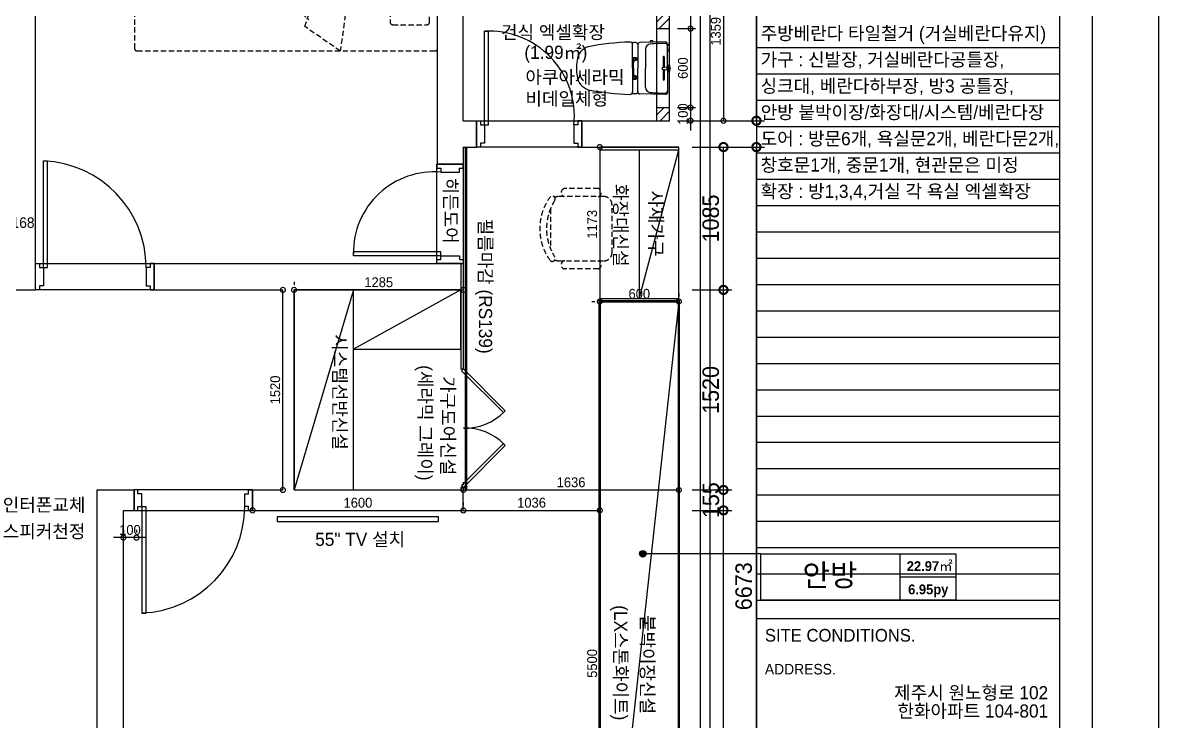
# Model space of a CAD drawing. Header units: inches. Extents: x -55157 to -7160, y -122257 to -52101.
# Drawn here: x -41778 to -33032, y -96466 to -91164 of the extents above; entities that cross this region are included whole.
import ezdxf
from ezdxf.enums import TextEntityAlignment as Align

# ---------------------------------------------------------------- set-up
doc = ezdxf.new("R2010")
doc.units = ezdxf.units.IN
doc.header["$LTSCALE"] = 50
doc.header["$MEASUREMENT"] = 0
for name, pattern in [('DH-HID2', [1.2, 0.8, -0.4]), ('HID', [2.5, 1.5, -1]), ('HIDDEN', [0.375, 0.25, -0.125])]:
    doc.linetypes.add(name, pattern=pattern)
for name, color, linetype in [('0-ELC TEXT', 7, 'Continuous'), ('03-TEXT', 3, 'Continuous'), ('03-WAL NEW', 3, 'Continuous'), ('06-FUR', 6, 'Continuous'), ('07-DIM WAL', 5, 'Continuous'), ('3.기호.계단선', 30, 'Continuous'), ('E-HAT', 251, 'Continuous'), ('fin', 5, 'Continuous'), ('FORM(YOURNAME)-1', 1, 'Continuous'), ('FORM(YOURNAME)-11', 1, 'Continuous'), ('FU-FURM', 251, 'DH-HID2'), ('HL', 6, 'HIDDEN'), ('도면층2', 2, 'Continuous'), ('도면층4', 4, 'Continuous'), ('도면층5', 5, 'Continuous')]:
    doc.layers.add(name, color=color, linetype=linetype)
doc.styles.add('YOURNAME', font='HY울릉도M.TTF')
doc.styles.add('넥슨고딕', font='NEXONLv1GothicBold.ttf')
doc.styles.add('스타일1', font='HY울릉도M.TTF')
doc.styles.add('코레일둥고', font='Korail_Round_Gothic_Medium.ttf')
doc.dimstyles.new('30', dxfattribs={"dimscale": 30, "dimtxt": 2.5, "dimasz": 2.5, "dimexe": 1.25, "dimexo": 2, "dimtad": 1, "dimdec": 0, "dimtxsty": '스타일1', "dimblk": 'DOTSMALL', "dimcen": 2.5, "dimclrd": 1, "dimclre": 1, "dimclrt": 2, "dimadec": 0, "dimazin": 0, "dimtfac": 1, "dimtix": 1, "dimtmove": 0, "dimatfit": 3, "dimldrblk": 'DOTSMALL', "dimfxl": 1.25, "dimarcsym": 0})
doc.dimstyles.new('50', dxfattribs={"dimscale": 50, "dimtxt": 2.5, "dimasz": 2.5, "dimexe": 1.25, "dimexo": 2, "dimtad": 1, "dimtxsty": '스타일1', "dimblk": 'DOTSMALL', "dimcen": 2.5, "dimclrd": 1, "dimclre": 1, "dimclrt": 2, "dimadec": 0, "dimazin": 0, "dimtfac": 1, "dimtix": 1, "dimtmove": 0, "dimatfit": 3, "dimldrblk": 'DOTSMALL', "dimfxl": 1.25, "dimarcsym": 0})

# ---------------------------------------------------------------- blocks, each defined once
blk = doc.blocks.new('FORM-ELEVATION')
at = {"layer": 'Defpoints', "color": 158}
for p, q in [((62481, 35508), (62481, -21492)), ((62481, 18286), (71691, 18286)), ((62481, 17486), (71691, 17486)), ((62481, 16686), (71691, 16686)), ((62481, 15886), (71691, 15886)), ((62481, 15086), (71691, 15086)), ((62481, 14286), (71691, 14286)), ((62481, 13486), (71691, 13486)), ((62481, 12686), (71691, 12686)), ((62481, 11886), (71691, 11886)), ((62481, 11086), (71691, 11086)), ((62481, 10286), (71691, 10286)), ((62481, 9486), (71691, 9486)), ((62481, 8686), (71691, 8686)), ((62481, 7886), (71691, 7886)), ((62481, 7086), (71691, 7086)), ((62481, 6286), (71691, 6286)), ((62481, 5486), (71691, 5486)), ((62481, 4686), (71691, 4686)), ((62481, 3886), (71691, 3886)), ((62481, 3086), (71691, 3086)), ((62481, 2286), (71691, 2286)), ((62481, 1486), (71691, 1486))]:
    blk.add_line(p, q, dxfattribs=at)
for points in [[(-10309, -21692), (71691, -21692), (71691, 35708), (-10309, 35708)], [(-8309, 33708), (61071, 33708), (61071, -19692), (-8309, -19692)]]:
    blk.add_lwpolyline(points, close=True, dxfattribs=at)
at = {"layer": 'FORM(YOURNAME)-11', "color": 14}
blk.add_line((62481, 937), (71691, 937), dxfattribs=at)
at = {"layer": 'FORM(YOURNAME)-11', "color": 250}
blk.add_lwpolyline([(-11309, -22692), (72691, -22692), (72691, 36708), (-11309, 36708)], close=True, dxfattribs=at)
at = {"layer": 'FORM(YOURNAME)-11', "color": 14, "style": 'YOURNAME'}
blk.add_text('SITE CONDITIONS.', height=386.14, dxfattribs=at).set_placement((62739, 422), align=Align.MIDDLE_LEFT)
at = {"layer": 'FORM(YOURNAME)-11', "color": 251, "style": 'YOURNAME'}
blk.add_text('ADDRESS.', height=321.8, dxfattribs=at).set_placement((62739, -608), align=Align.MIDDLE_LEFT)
at = {"layer": 'FORM(YOURNAME)-11', "color": 3, "style": 'YOURNAME'}
for tag, height, p in [('1', 450, (71041, -1219)), ('2', 450, (71041, -1863)), ('3', 450, (71041, -3150)), ('4', 450, (71041, -5081)), ('5', 515, (71041, -7398)), ('6', 515, (71041, -9650)), ('7', 515, (71041, -11903)), ('8', 515, (71041, -14155)), ('9', 515, (71041, -16408)), ('10', 515, (66791, -18596)), ('11', 515, (71041, -18660)), ('12', 515, (66791, -20848)), ('13', 515, (71041, -20848))]:
    blk.add_attdef(tag, text='', height=height, dxfattribs=at).set_placement(p, align=Align.MIDDLE_RIGHT)
blk = doc.blocks.new('vudauseh')
at = {"layer": '도면층2'}
for p, q in [((-41682.7, -59085.2), (-41682.7, -53750.2)), ((-38435, -57800.2), (-38435, -54120.2)), ((-36635, -66300.2), (-36635, -55341.2)), ((-38631, -58130.2), (-38631, -55570.2)), ((-36869, -57800.2), (-36869, -55541.2)), ((-38435, -57800.2), (-38335, -57800.2)), ((-38335, -57800.2), (-38335, -58000.2)), ((-37535, -57800.2), (-36869, -57800.2)), ((-37535, -57800.2), (-37535, -58000.2)), ((-38435, -58000.2), (-38335, -58000.2)), ((-38435, -58000.2), (-38435, -58130.2)), ((-37535, -58000.2), (-36799, -58000.2)), ((-36799, -64673.2), (-36799, -58000.2)), ((-38631, -58130.2), (-38435, -58130.2)), ((-38631, -58130.2), (-38435, -58130.2)), ((-40782.7, -58885.2), (-38435, -58885.2)), ((-40782.7, -58885.2), (-40782.7, -59085.2)), ((-38631, -58885.2), (-38435, -58885.2)), ((-38435, -58885.2), (-38435, -59085.2)), ((-44272.7, -59085.2), (-41682.7, -59085.2)), ((-40782.7, -59085.2), (-39805, -59085.2)), ((-39805, -60605.2), (-39805, -59085.2)), ((-39720, -60605.2), (-39720, -59085.2)), ((-39720, -59085.2), (-38435, -59085.2)), ((-41216, -65165.2), (-41216, -60605.2)), ((-41216, -60605.2), (-40935, -60605.2)), ((-40935, -60760.2), (-40935, -60605.2)), ((-40035, -60605.2), (-39805, -60605.2)), ((-40035, -60760.2), (-40035, -60605.2)), ((-39720, -60605.2), (-38435, -60605.2)), ((-38435, -60760.2), (-38435, -60605.2)), ((-41016, -64673.2), (-41016, -60760.2)), ((-41016, -60760.2), (-40935, -60760.2)), ((-40035, -60760.2), (-38435, -60760.2))]:
    blk.add_line(p, q, dxfattribs=at)
at = {"layer": '도면층4'}
for p, q in [((-38275, -57830.2), (-38275, -57120.2)), ((-38275, -57120.2), (-38245, -57120.2)), ((-38245, -57830.2), (-38245, -57120.8)), ((-38335, -58000.2), (-38335, -57800.2)), ((-38335, -57800.2), (-37535, -57800.2)), ((-38335, -57800.2), (-38335, -58000.2)), ((-37535, -57800.2), (-37535, -58000.2)), ((-38275, -57830.2), (-38245, -57830.2)), ((-37535, -58000.2), (-38335, -58000.2)), ((-41622.7, -58915.2), (-41622.7, -58105.2)), ((-41622.7, -58105.2), (-41592.7, -58105.2)), ((-41592.7, -58915.2), (-41592.7, -58105.8)), ((-38635, -58885.2), (-38635, -58130.2)), ((-38631, -58130.2), (-38435, -58130.2)), ((-38435, -58130.2), (-38435, -58885.2)), ((-39270, -58825.2), (-39270, -58795.2)), ((-38605, -58825.2), (-39270, -58825.2)), ((-38605, -58795.2), (-39269.4, -58795.2)), ((-38605, -58825.2), (-38605, -58795.2)), ((-41682.7, -58885.2), (-40782.7, -58885.2)), ((-41622.7, -58915.2), (-41592.7, -58915.2)), ((-40782.7, -58885.2), (-40782.7, -59085.2)), ((-38435, -58885.2), (-38631, -58885.2)), ((-38631, -58885.2), (-38435, -58885.2)), ((-40782.7, -59085.2), (-41682.7, -59085.2)), ((-40035, -60605.2), (-40935, -60605.2)), ((-40935, -60605.2), (-40935, -60760.2)), ((-40935, -60760.2), (-40935, -60605.2)), ((-40035, -60760.2), (-40035, -60605.2)), ((-40935, -60760.2), (-40035, -60760.2)), ((-40875, -60730.2), (-40875, -61540.2)), ((-40875, -60730.2), (-40845, -60730.2)), ((-40845, -60730.2), (-40845, -61539.7)), ((-40875, -61540.2), (-40845, -61540.2))]:
    blk.add_line(p, q, dxfattribs=at)
for points in [[(-38335, -57800.2), (-38305, -57800.2), (-38305, -57830.2), (-38275, -57830.2), (-38275, -57970.2), (-38305, -57970.2), (-38305, -58000.2), (-38335, -58000.2), (-38335, -57800.2)], [(-37535, -57800.2), (-37565, -57800.2), (-37565, -57830.2), (-37595, -57830.2), (-37595, -57970.2), (-37565, -57970.2), (-37565, -58000.2), (-37535, -58000.2), (-37535, -57800.2)], [(-38635, -58130.2), (-38635, -58160.2), (-38605, -58160.2), (-38605, -58190.2), (-38465, -58190.2), (-38465, -58160.2), (-38435, -58160.2), (-38435, -58130.2), (-38635, -58130.2)], [(-38635, -58885.2), (-38635, -58855.2), (-38605, -58855.2), (-38605, -58825.2), (-38465, -58825.2), (-38465, -58855.2), (-38435, -58855.2), (-38435, -58885.2), (-38635, -58885.2)], [(-41682.7, -58885.2), (-41652.7, -58885.2), (-41652.7, -58915.2), (-41622.7, -58915.2), (-41622.7, -59055.2), (-41652.7, -59055.2), (-41652.7, -59085.2), (-41682.7, -59085.2), (-41682.7, -58885.2)], [(-40782.7, -58885.2), (-40812.7, -58885.2), (-40812.7, -58915.2), (-40842.7, -58915.2), (-40842.7, -59055.2), (-40812.7, -59055.2), (-40812.7, -59085.2), (-40782.7, -59085.2), (-40782.7, -58885.2)], [(-40935, -60760.2), (-40905, -60760.2), (-40905, -60730.2), (-40875, -60730.2), (-40875, -60635.2), (-40905, -60635.2), (-40905, -60605.2), (-40935, -60605.2), (-40935, -60760.2)], [(-40035, -60760.2), (-40065, -60760.2), (-40065, -60730.2), (-40095, -60730.2), (-40095, -60635.2), (-40065, -60635.2), (-40065, -60605.2), (-40035, -60605.2), (-40035, -60760.2)]]:
    blk.add_lwpolyline(points, dxfattribs=at)
at = {"layer": '도면층5'}
for centre, radius, start, end in [((-38237.5, -57765.5), 645.8, 354.24437, 93.32764), ((-41652.7, -58915.2), 810, 0, 87.87745), ((-38655.4, -58802.7), 614.6, 85.28948, 180.69923), ((-40905, -60730.2), 810, 272.12255, 0)]:
    blk.add_arc(centre, radius, start, end, dxfattribs=at)
blk = doc.blocks.new('A$C4B2D31F0')
for p, q in [((168.9, 707.3), (216.9, 707.3)), ((192.9, 707.3), (192.9, 716))]:
    blk.add_line(p, q)
at = {"layer": 'fin', "color": 4}
for p, q in [((185, 690.9), (20.4, 690.9)), ((37.2, 692.3), (24.7, 692.3)), ((37.2, 692.3), (49.7, 692.3)), ((200.9, 690.9), (365.5, 690.9)), ((12.6, 465.9), (192.9, 465.9)), ((47.7, 523.7), (192.9, 523.7)), ((338.2, 523.7), (192.9, 523.7)), ((373.3, 465.9), (192.9, 465.9)), ((192.9, 426.6), (13.7, 426.6)), ((192.9, 426.6), (372.2, 426.6))]:
    blk.add_line(p, q, dxfattribs=at)
for points in [[(20.4, 690.9), (7.9, 690.9, 0.421209), (-7.1, 675.5), (-2.4, 480.5, 0.001659)], [(365.5, 690.9), (378, 690.9, -0.421209), (392.9, 675.5), (388.3, 480.5, -0.001659)], [(12.6, 465.9, 0.371724), (-1.8, 451.2, 0.003515), (-1, 420.3, 0.320541)], [(373.3, 465.9, -0.371724), (387.7, 451.2, -0.003515), (386.9, 420.3, -0.320541)]]:
    blk.add_lwpolyline(points, format="xyb", dxfattribs=at)
for centre, radius, start, end in [((24.7, 707.3), 15, 180, 270), ((49.7, 707.3), 15, 270, 0), ((1004.3, 663.1), 1000, 179.31159, 185.94375), ((20.4, 674.9), 16, 90, 179.31159), ((365.5, 674.9), 16, 0.68841, 90), ((-618.4, 663.1), 1000, 354.05625, 0.68841), ((49.4, 563.7), 40, 185.94375, 267.51291), ((336.5, 563.7), 40, 272.48709, 354.05625), ((12.6, 480.9), 15, 181.36509, 270), ((373.3, 480.9), 15, 270, 358.63491), ((13.7, 406.6), 20, 90, 182.3333), ((2197.7, 495.6), 2205.9, 182.3333, 190.60807), ((-1811.8, 495.6), 2205.9, 349.39193, 357.6667), ((372.2, 406.6), 20, 357.6667, 90), ((148.7, 128.9), 125.5, 198.2964, 263.42408), ((237.2, 128.9), 125.5, 276.57592, 341.7036), ((192.9, 405.9), 405.9, 261.69926, 270), ((192.9, 405.9), 405.9, 270, 278.30074)]:
    blk.add_arc(centre, radius, start, end, dxfattribs=at)
at = {"layer": 'HL', "linetype": 'Continuous'}
for p, q in [((168.9, 697.3), (168.9, 707.3)), ((216.9, 697.3), (216.9, 707.3)), ((106.4, 666.3), (184.4, 666.3)), ((106.4, 659.3), (185.5, 659.3)), ((168.9, 697.3), (216.9, 697.3)), ((186, 692.5), (180.6, 697.3)), ((181.6, 685.5), (186, 692.5)), ((187, 651.2), (181.6, 685.5)), ((181.6, 685.5), (204.3, 685.5)), ((186, 692.5), (199.9, 692.5)), ((187, 651.2), (198.9, 651.2)), ((198.9, 651.2), (204.3, 685.5)), ((199.9, 692.5), (205.3, 697.3)), ((204.3, 685.5), (199.9, 692.5)), ((200.4, 659.3), (279.4, 659.3)), ((201.4, 666.3), (279.4, 666.3)), ((-16, 576.9), (-16, 564.8)), ((-12, 580.9), (-4.8, 580.9)), ((-12, 560.8), (-4.3, 560.8)), ((192.9, 433.7), (146.6, 433.7)), ((192.9, 433.7), (239.3, 433.7))]:
    blk.add_line(p, q, dxfattribs=at)
for points in [[(110.4, 426.6), (110.4, 450.8, -0.414214), (114.4, 454.8), (130.9, 454.8, -0.414214), (134.9, 450.8), (134.9, 435.2), (134.9, 426.6)], [(275.5, 426.6), (275.5, 450.8, 0.414214), (271.5, 454.8), (255, 454.8, 0.414214), (251, 450.8), (251, 435.2), (251, 426.6)], [(134.9, 435.2), (144.6, 435.2, -0.414214), (146.6, 433.2), (146.6, 426.6)], [(251, 435.2), (241.3, 435.2, 0.414214), (239.3, 433.2), (239.3, 426.6)]]:
    blk.add_lwpolyline(points, format="xyb", dxfattribs=at)
for centre in [(122.9, 440.9), (262.9, 440.9)]:
    blk.add_circle(centre, 8, dxfattribs=at)
for centre, radius, start, end in [((106.4, 662.8), 3.5, 90, 270), ((279.4, 662.8), 3.5, 270, 90), ((-12, 576.9), 4, 90, 180), ((-12, 564.8), 4, 180, 270)]:
    blk.add_arc(centre, radius, start, end, dxfattribs=at)
blk = doc.blocks.new('_DOTSMALL')
at = {"color": 0, "linetype": 'ByBlock', "const_width": 0.5}
blk.add_lwpolyline([(-0.0625, 0, 1), (0.0625, 0, 1)], format="xyb", close=True, dxfattribs=at)
blk = doc.blocks.new('*D168')
at = {"layer": '07-DIM WAL', "color": 1, "lineweight": -2, "transparency": 16777216}
for p, q in [((-36769, -89647.4), (-36147.5, -89647.4)), ((-36210, -91906.4), (-36210, -89647.4)), ((-36769, -91906.4), (-36147.5, -91906.4))]:
    blk.add_line(p, q, dxfattribs=at)
at = {"layer": 'Defpoints', "color": 0, "transparency": 16777216}
for p in [(-36869, -89647.4), (-36210, -89647.4), (-36869, -91906.4)]:
    blk.add_point(p, dxfattribs=at)
at = {"layer": '07-DIM WAL', "color": 1, "lineweight": -2, "transparency": 16777216, "xscale": 125, "yscale": 125, "zscale": 125}
for p, rotation in [((-36210, -89647.4), 90), ((-36210, -91906.4), 270)]:
    blk.add_blockref('_DOTSMALL', p, dxfattribs=dict(at, rotation=rotation))
at = {"layer": '07-DIM WAL', "color": 2, "transparency": 16777216, "insert": (-36306.1, -90776.9), "char_height": 125, "attachment_point": 5, "rotation": 90, "style": '스타일1'}
blk.add_mtext('2259', dxfattribs=at)
blk = doc.blocks.new('*D171')
at = {"layer": '07-DIM WAL', "color": 1, "lineweight": -2, "transparency": 16777216}
for p, q in [((-36809, -90547.4), (-36422.5, -90547.4)), ((-36460, -90547.4), (-36460, -91906.4)), ((-36809, -91906.4), (-36422.5, -91906.4))]:
    blk.add_line(p, q, dxfattribs=at)
at = {"layer": 'Defpoints', "color": 0, "transparency": 16777216}
for p in [(-36869, -90547.4), (-36869, -91906.4), (-36460, -91906.4)]:
    blk.add_point(p, dxfattribs=at)
at = {"layer": '07-DIM WAL', "color": 1, "lineweight": -2, "transparency": 16777216, "xscale": 75, "yscale": 75, "zscale": 75}
for p, rotation in [((-36460, -90547.4), 90), ((-36460, -91906.4), 270)]:
    blk.add_blockref('_DOTSMALL', p, dxfattribs=dict(at, rotation=rotation))
at = {"layer": '07-DIM WAL', "color": 2, "transparency": 16777216, "insert": (-36517.8, -91226.9), "char_height": 75, "attachment_point": 5, "rotation": 90, "style": '스타일1'}
blk.add_mtext('1359', dxfattribs=at)
blk = doc.blocks.new('*D174')
at = {"layer": '07-DIM WAL', "color": 1, "lineweight": -2, "transparency": 16777216}
for p, q in [((-36809, -90547.4), (-36672.5, -90547.4)), ((-36710, -90547.4), (-36710, -91206.4)), ((-36809, -91206.4), (-36672.5, -91206.4))]:
    blk.add_line(p, q, dxfattribs=at)
at = {"layer": 'Defpoints', "color": 0, "transparency": 16777216}
for p in [(-36869, -90547.4), (-36869, -91206.4), (-36710, -91206.4)]:
    blk.add_point(p, dxfattribs=at)
at = {"layer": '07-DIM WAL', "color": 1, "lineweight": -2, "transparency": 16777216, "xscale": 75, "yscale": 75, "zscale": 75}
for p, rotation in [((-36710, -90547.4), 90), ((-36710, -91206.4), 270)]:
    blk.add_blockref('_DOTSMALL', p, dxfattribs=dict(at, rotation=rotation))
at = {"layer": '07-DIM WAL', "color": 2, "transparency": 16777216, "insert": (-36767.8, -90876.9), "char_height": 75, "attachment_point": 5, "rotation": 90, "style": '스타일1'}
blk.add_mtext('659', dxfattribs=at)
blk = doc.blocks.new('*D175')
at = {"layer": '07-DIM WAL', "color": 1, "lineweight": -2, "transparency": 16777216}
for p, q in [((-36809, -91206.4), (-36672.5, -91206.4)), ((-36710, -91206.4), (-36710, -91806.4)), ((-36809, -91806.4), (-36672.5, -91806.4))]:
    blk.add_line(p, q, dxfattribs=at)
at = {"layer": 'Defpoints', "color": 0, "transparency": 16777216}
for p in [(-36869, -91206.4), (-36869, -91806.4), (-36710, -91806.4)]:
    blk.add_point(p, dxfattribs=at)
at = {"layer": '07-DIM WAL', "color": 1, "lineweight": -2, "transparency": 16777216, "xscale": 75, "yscale": 75, "zscale": 75}
for p, rotation in [((-36710, -91206.4), 90), ((-36710, -91806.4), 270)]:
    blk.add_blockref('_DOTSMALL', p, dxfattribs=dict(at, rotation=rotation))
at = {"layer": '07-DIM WAL', "color": 2, "transparency": 16777216, "insert": (-36767.8, -91506.4), "char_height": 75, "attachment_point": 5, "rotation": 90, "style": '스타일1'}
blk.add_mtext('600', dxfattribs=at)
blk = doc.blocks.new('*D176')
at = {"layer": '07-DIM WAL', "color": 1, "lineweight": -2, "transparency": 16777216}
for p, q in [((-36710, -91731.4), (-36710, -91981.4)), ((-36809, -91806.4), (-36672.5, -91806.4)), ((-36809, -91906.4), (-36672.5, -91906.4))]:
    blk.add_line(p, q, dxfattribs=at)
at = {"layer": 'Defpoints', "color": 0, "transparency": 16777216}
for p in [(-36869, -91806.4), (-36869, -91906.4), (-36710, -91906.4)]:
    blk.add_point(p, dxfattribs=at)
at = {"layer": '07-DIM WAL', "color": 1, "lineweight": -2, "transparency": 16777216, "xscale": 75, "yscale": 75, "zscale": 75}
for p, rotation in [((-36710, -91806.4), 270), ((-36710, -91906.4), 90)]:
    blk.add_blockref('_DOTSMALL', p, dxfattribs=dict(at, rotation=rotation))
at = {"layer": '07-DIM WAL', "color": 2, "transparency": 16777216, "insert": (-36767.7, -91856.4), "char_height": 75, "attachment_point": 5, "rotation": 90, "style": '스타일1'}
blk.add_mtext('100', dxfattribs=at)
blk = doc.blocks.new('*D207')
at = {"layer": '07-DIM WAL', "color": 1, "lineweight": -2, "transparency": 16777216}
for p, q in [((-36699, -92106.4), (-36147.5, -92106.4)), ((-36210, -98779.4), (-36210, -92106.4)), ((-36699, -98779.4), (-36147.5, -98779.4))]:
    blk.add_line(p, q, dxfattribs=at)
at = {"layer": 'Defpoints', "color": 0, "transparency": 16777216}
for p in [(-36799, -92106.4), (-36210, -92106.4), (-36799, -98779.4)]:
    blk.add_point(p, dxfattribs=at)
at = {"layer": '07-DIM WAL', "color": 1, "lineweight": -2, "transparency": 16777216, "xscale": 125, "yscale": 125, "zscale": 125}
for p, rotation in [((-36210, -92106.4), 90), ((-36210, -98779.4), 270)]:
    blk.add_blockref('_DOTSMALL', p, dxfattribs=dict(at, rotation=rotation))
at = {"layer": '07-DIM WAL', "color": 2, "transparency": 16777216, "insert": (-36306.3, -95442.9), "char_height": 125, "attachment_point": 5, "rotation": 90, "style": '스타일1'}
blk.add_mtext('6673', dxfattribs=at)
blk = doc.blocks.new('*D208')
at = {"layer": '07-DIM WAL', "color": 1, "lineweight": -2, "transparency": 16777216}
for p, q in [((-36699, -94866.4), (-36397.5, -94866.4)), ((-36460, -98779.4), (-36460, -94866.4)), ((-36699, -98779.4), (-36397.5, -98779.4))]:
    blk.add_line(p, q, dxfattribs=at)
at = {"layer": 'Defpoints', "color": 0, "transparency": 16777216}
for p in [(-36799, -94866.4), (-36460, -94866.4), (-36799, -98779.4)]:
    blk.add_point(p, dxfattribs=at)
at = {"layer": '07-DIM WAL', "color": 1, "lineweight": -2, "transparency": 16777216, "xscale": 125, "yscale": 125, "zscale": 125}
for p, rotation in [((-36460, -94866.4), 90), ((-36460, -98779.4), 270)]:
    blk.add_blockref('_DOTSMALL', p, dxfattribs=dict(at, rotation=rotation))
at = {"layer": '07-DIM WAL', "color": 2, "transparency": 16777216, "insert": (-36556.3, -96822.9), "char_height": 125, "attachment_point": 5, "rotation": 90, "style": '스타일1'}
blk.add_mtext('3913', dxfattribs=at)
blk = doc.blocks.new('*D209')
at = {"layer": '07-DIM WAL', "color": 1, "lineweight": -2, "transparency": 16777216}
for p, q in [((-36460, -94991.4), (-36460, -94586.4)), ((-36699, -94711.4), (-36397.5, -94711.4)), ((-36699, -94866.4), (-36397.5, -94866.4))]:
    blk.add_line(p, q, dxfattribs=at)
at = {"layer": 'Defpoints', "color": 0, "transparency": 16777216}
for p in [(-36799, -94711.4), (-36460, -94711.4), (-36799, -94866.4)]:
    blk.add_point(p, dxfattribs=at)
at = {"layer": '07-DIM WAL', "color": 1, "lineweight": -2, "transparency": 16777216, "xscale": 125, "yscale": 125, "zscale": 125}
for p, rotation in [((-36460, -94711.4), 270), ((-36460, -94866.4), 90)]:
    blk.add_blockref('_DOTSMALL', p, dxfattribs=dict(at, rotation=rotation))
at = {"layer": '07-DIM WAL', "color": 2, "transparency": 16777216, "insert": (-36555, -94788.9), "char_height": 125, "attachment_point": 5, "rotation": 90, "style": '스타일1'}
blk.add_mtext('155', dxfattribs=at)
blk = doc.blocks.new('*D210')
at = {"layer": '07-DIM WAL', "color": 1, "lineweight": -2, "transparency": 16777216}
for p, q in [((-36699, -93191.4), (-36397.5, -93191.4)), ((-36460, -94711.4), (-36460, -93191.4)), ((-36699, -94711.4), (-36397.5, -94711.4))]:
    blk.add_line(p, q, dxfattribs=at)
at = {"layer": 'Defpoints', "color": 0, "transparency": 16777216}
for p in [(-36799, -93191.4), (-36460, -93191.4), (-36799, -94711.4)]:
    blk.add_point(p, dxfattribs=at)
at = {"layer": '07-DIM WAL', "color": 1, "lineweight": -2, "transparency": 16777216, "xscale": 125, "yscale": 125, "zscale": 125}
for p, rotation in [((-36460, -93191.4), 90), ((-36460, -94711.4), 270)]:
    blk.add_blockref('_DOTSMALL', p, dxfattribs=dict(at, rotation=rotation))
at = {"layer": '07-DIM WAL', "color": 2, "transparency": 16777216, "insert": (-36556.2, -93951.4), "char_height": 125, "attachment_point": 5, "rotation": 90, "style": '스타일1'}
blk.add_mtext('1520', dxfattribs=at)
blk = doc.blocks.new('*D211')
at = {"layer": '07-DIM WAL', "color": 1, "lineweight": -2, "transparency": 16777216}
for p, q in [((-36699, -92106.4), (-36397.5, -92106.4)), ((-36460, -93191.4), (-36460, -92106.4)), ((-36699, -93191.4), (-36397.5, -93191.4))]:
    blk.add_line(p, q, dxfattribs=at)
at = {"layer": 'Defpoints', "color": 0, "transparency": 16777216}
for p in [(-36799, -92106.4), (-36460, -92106.4), (-36799, -93191.4)]:
    blk.add_point(p, dxfattribs=at)
at = {"layer": '07-DIM WAL', "color": 1, "lineweight": -2, "transparency": 16777216, "xscale": 125, "yscale": 125, "zscale": 125}
for p, rotation in [((-36460, -92106.4), 90), ((-36460, -93191.4), 270)]:
    blk.add_blockref('_DOTSMALL', p, dxfattribs=dict(at, rotation=rotation))
at = {"layer": '07-DIM WAL', "color": 2, "transparency": 16777216, "insert": (-36556.3, -92648.9), "char_height": 125, "attachment_point": 5, "rotation": 90, "style": '스타일1'}
blk.add_mtext('1085', dxfattribs=at)
blk = doc.blocks.new('*D212')
at = {"layer": '07-DIM WAL', "color": 1, "lineweight": -2, "transparency": 16777216}
for p, q in [((-39865, -93191.4), (-39842.5, -93191.4)), ((-39805, -94711.4), (-39805, -93191.4)), ((-39865, -94711.4), (-39842.5, -94711.4))]:
    blk.add_line(p, q, dxfattribs=at)
at = {"layer": 'Defpoints', "color": 0, "transparency": 16777216}
for p in [(-39805, -93191.4), (-39805, -93191.4), (-39805, -94711.4)]:
    blk.add_point(p, dxfattribs=at)
at = {"layer": '07-DIM WAL', "color": 1, "lineweight": -2, "transparency": 16777216, "xscale": 75, "yscale": 75, "zscale": 75}
for p, rotation in [((-39805, -93191.4), 90), ((-39805, -94711.4), 270)]:
    blk.add_blockref('_DOTSMALL', p, dxfattribs=dict(at, rotation=rotation))
at = {"layer": '07-DIM WAL', "color": 2, "transparency": 16777216, "insert": (-39862.7, -93951.4), "char_height": 75, "attachment_point": 5, "rotation": 90, "style": '스타일1'}
blk.add_mtext('1520', dxfattribs=at)
blk = doc.blocks.new('*D213')
at = {"layer": '07-DIM WAL', "color": 1, "lineweight": -2, "transparency": 16777216}
for p, q in [((-39720, -93131.4), (-39720, -93153.9)), ((-38435, -93131.4), (-38435, -93153.9)), ((-39720, -93191.4), (-38435, -93191.4))]:
    blk.add_line(p, q, dxfattribs=at)
at = {"layer": 'Defpoints', "color": 0, "transparency": 16777216}
for p in [(-39720, -93191.4), (-38435, -93191.4), (-38435, -93191.4)]:
    blk.add_point(p, dxfattribs=at)
at = {"layer": '07-DIM WAL', "color": 1, "lineweight": -2, "transparency": 16777216, "xscale": 75, "yscale": 75, "zscale": 75, "rotation": 180}
blk.add_blockref('_DOTSMALL', (-39720, -93191.4), dxfattribs=at)
at = {"layer": '07-DIM WAL', "color": 1, "lineweight": -2, "transparency": 16777216, "xscale": 75, "yscale": 75, "zscale": 75}
blk.add_blockref('_DOTSMALL', (-38435, -93191.4), dxfattribs=at)
at = {"layer": '07-DIM WAL', "color": 2, "transparency": 16777216, "insert": (-39077.5, -93133.7), "char_height": 75, "attachment_point": 5, "style": '스타일1'}
blk.add_mtext('1285', dxfattribs=at)
blk = doc.blocks.new('*D214')
at = {"layer": '07-DIM WAL', "color": 1, "lineweight": -2, "transparency": 16777216}
for p, q in [((-38435, -94651.4), (-38435, -94673.9)), ((-36799, -94651.4), (-36799, -94673.9)), ((-38435, -94711.4), (-36799, -94711.4))]:
    blk.add_line(p, q, dxfattribs=at)
at = {"layer": 'Defpoints', "color": 0, "transparency": 16777216}
for p in [(-38435, -94711.4), (-36799, -94711.4), (-36799, -94711.4)]:
    blk.add_point(p, dxfattribs=at)
at = {"layer": '07-DIM WAL', "color": 1, "lineweight": -2, "transparency": 16777216, "xscale": 75, "yscale": 75, "zscale": 75, "rotation": 180}
blk.add_blockref('_DOTSMALL', (-38435, -94711.4), dxfattribs=at)
at = {"layer": '07-DIM WAL', "color": 1, "lineweight": -2, "transparency": 16777216, "xscale": 75, "yscale": 75, "zscale": 75}
blk.add_blockref('_DOTSMALL', (-36799, -94711.4), dxfattribs=at)
at = {"layer": '07-DIM WAL', "color": 2, "transparency": 16777216, "insert": (-37617, -94653.7), "char_height": 75, "attachment_point": 5, "style": '스타일1'}
blk.add_mtext('1636', dxfattribs=at)
blk = doc.blocks.new('F-101')
at = {"layer": 'FU-FURM'}
for p, q in [((-248.3, 454), (-248.3, 454)), ((151.2, 467.4), (-151.2, 467.4)), ((-305.7, 104.1), (-305.7, 363.2)), ((-243.8, 406.4), (-243.8, 61)), ((243.8, 61), (243.8, 406.4)), ((304.8, 104.1), (304.8, 363.2)), ((-182.9, 0), (182.9, 0))]:
    blk.add_line(p, q, dxfattribs=at)
for centre, radius, start, end in [((0, 142.2), 406.4, 53.1301, 126.8699), ((-226, 454), 22.3, 143.30994, 302.02741), ((0, 98), 399.1, 57.57575, 122.42425), ((226, 454), 22.3, 237.97259, 36.69006), ((-275.2, 354.3), 31.8, 9.29463, 163.7398), ((-182.9, 406.4), 61, 152.41556, 180), ((182.9, 406.4), 61, 0, 27.58444), ((274.3, 354.3), 31.8, 16.2602, 163.7398), ((-275.2, 113), 31.8, 196.2602, 350.70537), ((274.3, 113), 31.8, 196.2602, 343.7398), ((-182.9, 61), 61, 180, 270), ((182.9, 61), 61, 270, 0)]:
    blk.add_arc(centre, radius, start, end, dxfattribs=at)
blk = doc.blocks.new('*D221')
at = {"layer": '07-DIM WAL', "color": 1, "lineweight": -2, "transparency": 16777216}
for p, q in [((-37459, -92106.4), (-37436.5, -92106.4)), ((-37399, -92106.4), (-37399, -93279.4)), ((-37459, -93279.4), (-37436.5, -93279.4))]:
    blk.add_line(p, q, dxfattribs=at)
at = {"layer": 'Defpoints', "color": 0, "transparency": 16777216}
for p in [(-37399, -92106.4), (-37399, -93279.4), (-37399, -93279.4)]:
    blk.add_point(p, dxfattribs=at)
at = {"layer": '07-DIM WAL', "color": 1, "lineweight": -2, "transparency": 16777216, "xscale": 75, "yscale": 75, "zscale": 75}
for p, rotation in [((-37399, -92106.4), 90), ((-37399, -93279.4), 270)]:
    blk.add_blockref('_DOTSMALL', p, dxfattribs=dict(at, rotation=rotation))
at = {"layer": '07-DIM WAL', "color": 2, "transparency": 16777216, "insert": (-37456.7, -92692.9), "char_height": 75, "attachment_point": 5, "rotation": 90, "style": '스타일1'}
blk.add_mtext('1173', dxfattribs=at)
blk = doc.blocks.new('*D222')
at = {"layer": '07-DIM WAL', "color": 1, "lineweight": -2, "transparency": 16777216}
for p, q in [((-37399, -93219.4), (-37399, -93241.9)), ((-36799, -93219.4), (-36799, -93241.9)), ((-37399, -93279.4), (-36799, -93279.4))]:
    blk.add_line(p, q, dxfattribs=at)
at = {"layer": 'Defpoints', "color": 0, "transparency": 16777216}
for p in [(-37399, -93279.4), (-36799, -93279.4), (-36799, -93279.4)]:
    blk.add_point(p, dxfattribs=at)
at = {"layer": '07-DIM WAL', "color": 1, "lineweight": -2, "transparency": 16777216, "xscale": 75, "yscale": 75, "zscale": 75, "rotation": 180}
blk.add_blockref('_DOTSMALL', (-37399, -93279.4), dxfattribs=at)
at = {"layer": '07-DIM WAL', "color": 1, "lineweight": -2, "transparency": 16777216, "xscale": 75, "yscale": 75, "zscale": 75}
blk.add_blockref('_DOTSMALL', (-36799, -93279.4), dxfattribs=at)
at = {"layer": '07-DIM WAL', "color": 2, "transparency": 16777216, "insert": (-37099, -93221.7), "char_height": 75, "attachment_point": 5, "style": '스타일1'}
blk.add_mtext('600', dxfattribs=at)
blk = doc.blocks.new('*D223')
at = {"layer": '07-DIM WAL', "color": 1, "lineweight": -2, "transparency": 16777216}
for p, q in [((-37459, -93279.4), (-37436.5, -93279.4)), ((-37399, -93279.4), (-37399, -98779.4)), ((-37459, -98779.4), (-37436.5, -98779.4))]:
    blk.add_line(p, q, dxfattribs=at)
at = {"layer": 'Defpoints', "color": 0, "transparency": 16777216}
for p in [(-37399, -93279.4), (-37399, -98779.4), (-37399, -98779.4)]:
    blk.add_point(p, dxfattribs=at)
at = {"layer": '07-DIM WAL', "color": 1, "lineweight": -2, "transparency": 16777216, "xscale": 75, "yscale": 75, "zscale": 75}
for p, rotation in [((-37399, -93279.4), 90), ((-37399, -98779.4), 270)]:
    blk.add_blockref('_DOTSMALL', p, dxfattribs=dict(at, rotation=rotation))
at = {"layer": '07-DIM WAL', "color": 2, "transparency": 16777216, "insert": (-37456.7, -96029.4), "char_height": 75, "attachment_point": 5, "rotation": 90, "style": '스타일1'}
blk.add_mtext('5500', dxfattribs=at)
blk = doc.blocks.new('F-701-3')
at = {"layer": 'FU-FURM'}
for p, q in [((-850, -506.5), (526, -1074)), ((664, -1008), (-850, -506.5)), ((-850, -506.5), (850, -738)), ((850, -738), (664, -1008)), ((526, -1074), (610, -978))]:
    blk.add_line(p, q, dxfattribs=at)
for points in [[(-830, -2300), (830, -2300, 0.414214), (850, -2280), (850, -20, 0.414214), (830, 0), (-830, 0, 0.414214), (-850, -20), (-850, -2280, 0.414214)], [(-70, -360), (-630, -360, -0.414214), (-650, -340), (-650, -80, -0.414214), (-630, -60), (-70, -60, -0.414214), (-50, -80), (-50, -340, -0.414214)], [(70, -360), (630, -360, 0.414214), (650, -340), (650, -80, 0.414214), (630, -60), (70, -60, 0.414214), (50, -80), (50, -340, 0.414214)]]:
    blk.add_lwpolyline(points, format="xyb", close=True, dxfattribs=at)
blk = doc.blocks.new('*D241')
at = {"layer": '07-DIM WAL', "color": 1, "lineweight": -2, "transparency": 16777216}
for p, q in [((-41016, -95013.3), (-41016, -95035.8)), ((-40916, -95013.3), (-40916, -95035.8)), ((-40841, -95073.3), (-41091, -95073.3))]:
    blk.add_line(p, q, dxfattribs=at)
at = {"layer": 'Defpoints', "color": 0, "transparency": 16777216}
for p in [(-41016, -95073.3), (-41016, -95073.3), (-40916, -95073.3)]:
    blk.add_point(p, dxfattribs=at)
at = {"layer": '07-DIM WAL', "color": 1, "lineweight": -2, "transparency": 16777216, "xscale": 75, "yscale": 75, "zscale": 75}
blk.add_blockref('_DOTSMALL', (-41016, -95073.3), dxfattribs=at)
at = {"layer": '07-DIM WAL', "color": 1, "lineweight": -2, "transparency": 16777216, "xscale": 75, "yscale": 75, "zscale": 75, "rotation": 180}
blk.add_blockref('_DOTSMALL', (-40916, -95073.3), dxfattribs=at)
at = {"layer": '07-DIM WAL', "color": 2, "transparency": 16777216, "insert": (-40966, -95015.6), "char_height": 75, "attachment_point": 5, "style": '스타일1'}
blk.add_mtext('100', dxfattribs=at)
blk = doc.blocks.new('*D352')
at = {"layer": '07-DIM WAL', "color": 1, "lineweight": -2, "transparency": 16777216}
for p, q in [((-38435, -94806.4), (-38435, -94828.9)), ((-38435, -94866.4), (-37399, -94866.4)), ((-37399, -94878.2), (-37399, -94903.9))]:
    blk.add_line(p, q, dxfattribs=at)
at = {"layer": 'Defpoints', "color": 0, "transparency": 16777216}
for p in [(-38435, -94866.4), (-37399, -94818.2), (-37399, -94866.4)]:
    blk.add_point(p, dxfattribs=at)
at = {"layer": '07-DIM WAL', "color": 1, "lineweight": -2, "transparency": 16777216, "xscale": 75, "yscale": 75, "zscale": 75, "rotation": 180}
blk.add_blockref('_DOTSMALL', (-38435, -94866.4), dxfattribs=at)
at = {"layer": '07-DIM WAL', "color": 1, "lineweight": -2, "transparency": 16777216, "xscale": 75, "yscale": 75, "zscale": 75}
blk.add_blockref('_DOTSMALL', (-37399, -94866.4), dxfattribs=at)
at = {"layer": '07-DIM WAL', "color": 2, "transparency": 16777216, "insert": (-37917, -94808.7), "char_height": 75, "attachment_point": 5, "style": '스타일1'}
blk.add_mtext('1036', dxfattribs=at)
blk = doc.blocks.new('*D426')
at = {"layer": '07-DIM WAL', "color": 1, "lineweight": -2, "transparency": 16777216}
for p, q in [((-40035, -94806.4), (-40035, -94828.9)), ((-40035, -94866.4), (-38435, -94866.4)), ((-38435, -94806.4), (-38435, -94828.9))]:
    blk.add_line(p, q, dxfattribs=at)
at = {"layer": 'Defpoints', "color": 0, "transparency": 16777216}
for p in [(-40035, -94866.4), (-38435, -94866.4), (-38435, -94866.4)]:
    blk.add_point(p, dxfattribs=at)
at = {"layer": '07-DIM WAL', "color": 1, "lineweight": -2, "transparency": 16777216, "xscale": 75, "yscale": 75, "zscale": 75, "rotation": 180}
blk.add_blockref('_DOTSMALL', (-40035, -94866.4), dxfattribs=at)
at = {"layer": '07-DIM WAL', "color": 1, "lineweight": -2, "transparency": 16777216, "xscale": 75, "yscale": 75, "zscale": 75}
blk.add_blockref('_DOTSMALL', (-38435, -94866.4), dxfattribs=at)
at = {"layer": '07-DIM WAL', "color": 2, "transparency": 16777216, "insert": (-39235, -94808.7), "char_height": 75, "attachment_point": 5, "style": '스타일1'}
blk.add_mtext('1600', dxfattribs=at)

msp = doc.modelspace()

# ---------------------------------------------------------------- hatches: boundary and pattern name
at = {"layer": '0-ELC TEXT'}
h = msp.add_hatch(color=256, dxfattribs=at)
h.dxf.hatch_style = 1
edge = h.paths.add_edge_path()
edge.add_arc((-37072.882, -95195.722), 25, 90, 450)
h = msp.add_hatch(color=256, dxfattribs=at)
h.dxf.hatch_style = 1
edge = h.paths.add_edge_path()
edge.add_arc((-37072.882, -95195.722), 25, 90, 450)
at = {"layer": 'E-HAT'}
h = msp.add_hatch(dxfattribs=at)
h.set_pattern_fill('_USER', color=256, scale=50, angle=45, pattern_type=0)
h.set_pattern_definition([(45, (0, -34106.21), (-35.35534, 35.35534), [])])
h.paths.add_polyline_path([(-36868.967, -91206.45), (-36868.967, -90547.45), (-36968.967, -90547.45), (-36968.967, -91206.45)])
h.paths.add_polyline_path([(-36868.967, -91906.45), (-36868.967, -91806.45), (-36968.967, -91806.45), (-36968.967, -91906.45)])

# ---------------------------------------------------------------- linework, layer by layer
at = {"layer": '0-ELC TEXT'}
for p, q in [((-36177.017, -95195.722), (-37072.882, -95195.722)), ((-35119.813, -95549.481), (-35119.813, -95195.722)), ((-35119.813, -95372.602), (-34695.121, -95372.602))]:
    msp.add_line(p, q, dxfattribs=at)
msp.add_lwpolyline([(-36177.017, -95195.722), (-34695.121, -95195.722), (-34695.121, -95549.481), (-36177.017, -95549.481)], close=True, dxfattribs=at)
msp.add_circle((-37072.882, -95195.722), 25, dxfattribs=at)
msp.add_circle((-37072.882, -95195.722), 25, dxfattribs=at)
at = {"layer": '03-WAL NEW'}
for p, q in [((-36968.967, -91206.45), (-36868.967, -91206.45)), ((-36968.967, -91806.45), (-36868.967, -91806.45))]:
    msp.add_line(p, q, dxfattribs=at)
msp.add_lwpolyline([(-36968.967, -91906.45), (-36868.967, -91906.45), (-36868.967, -90547.45), (-36968.967, -90547.45)], close=True, dxfattribs=at)
at = {"layer": '06-FUR'}
msp.add_line((-36798.967, -93279.45), (-37398.967, -98779.45), dxfattribs=at)
for points in [[(-37398.967, -93279.45), (-36798.967, -93279.45), (-36798.967, -92106.45), (-37398.967, -92106.45)], [(-37398.967, -92126.45), (-36798.967, -92126.45), (-36798.967, -92106.45), (-37398.967, -92106.45)], [(-38454.967, -93791.45), (-38434.967, -93791.45), (-38434.967, -92991.45), (-38454.967, -92991.45)], [(-37398.967, -93279.45), (-36798.967, -93279.45), (-36798.967, -93259.45), (-37398.967, -93259.45)], [(-37398.967, -98779.45), (-36798.967, -98779.45), (-36798.967, -93279.45), (-37398.967, -93279.45)], [(-38449.109, -93805.592), (-38434.967, -93791.45), (-38116.769, -94109.648), (-38130.911, -94123.79)], [(-38449.109, -94677.308), (-38434.967, -94691.45), (-38116.769, -94373.252), (-38130.911, -94359.109)], [(-38454.967, -94711.45), (-38434.967, -94711.45), (-38434.967, -94691.45), (-38454.967, -94691.45)], [(-39847.467, -94950.45), (-38622.467, -94950.45), (-38622.467, -94916.45), (-39847.467, -94916.45)]]:
    msp.add_lwpolyline(points, close=True, dxfattribs=at)
for points in [[(-37098.967, -92126.45), (-37098.967, -93259.45), (-36798.967, -92126.45)], [(-38454.967, -93191.45), (-39719.967, -93191.45), (-39719.967, -94711.45), (-39269.967, -94711.45), (-39269.967, -93641.45), (-38454.967, -93641.45), (-38454.967, -93191.45), (-39269.967, -93641.45), (-39269.967, -93191.45), (-39719.967, -94711.45)]]:
    msp.add_lwpolyline(points, dxfattribs=at)
for centre, start, end in [((-38420.503, -93827.126), 268.0006878, 315.6910339), ((-38420.503, -94655.773), 44.3089661, 91.9993122)]:
    msp.add_arc(centre, 414.576, start, end, dxfattribs=at)
at = {"layer": '3.기호.계단선', "linetype": 'HID', "const_width": 20}
msp.add_lwpolyline([(-38414.967, -92106.45), (-38414.967, -94716.137)], dxfattribs=at)
at = {"layer": '3.기호.계단선', "color": 140, "linetype": 'HID', "const_width": 20}
msp.add_lwpolyline([(-36798.967, -93279.45), (-37398.967, -93279.45), (-37398.967, -98779.45), (-36798.967, -98779.45)], close=True, dxfattribs=at)

# ---------------------------------------------------------------- block references
msp.add_blockref('vudauseh', (0, -34106.209))
at = {"rotation": 270.0000000000001}
msp.add_blockref('A$C4B2D31F0', (-37576.257, -91314.561), dxfattribs=at)
at = {"layer": 'FORM(YOURNAME)-1'}
ref = msp.add_blockref('FORM-ELEVATION', (-51830.324, -95920.999), dxfattribs=dict(at, xscale=0.2500000000000001, yscale=0.2500000000000001, zscale=0.2500000000000001))
ref.add_attrib('1', '제주시 원노형로 102', dxfattribs={"layer": 'FORM(YOURNAME)-11', "color": 3, "height": 100, "style": 'YOURNAME'}).set_placement((-33995.153, -96251.397), align=Align.MIDDLE_RIGHT)
ref.add_attrib('2', '한화아파트 104-801', dxfattribs={"layer": 'FORM(YOURNAME)-11', "color": 3, "height": 100, "style": 'YOURNAME'}).set_placement((-33995.153, -96390.742), align=Align.MIDDLE_RIGHT)
at = {"layer": 'FORM(YOURNAME)-1', "xscale": 0.2500000000000001, "yscale": 0.2500000000000001, "zscale": 0.2500000000000001}
msp.add_blockref('FORM-ELEVATION', (-30330.324, -95920.999), dxfattribs=at)
at = {"layer": 'FU-FURM'}
for name, p, rotation in [('F-701-3', (-38630.9, -90526.45), 270), ('F-101', (-37306.246, -92726.45), 90)]:
    msp.add_blockref(name, p, dxfattribs=dict(at, rotation=rotation))

# ---------------------------------------------------------------- texts
at = {"layer": '0-ELC TEXT', "style": '코레일둥고'}
for s, p in [('주방베란다 타일철거 (거실베란다유지)', (-36178.13, -91292.344)), ('가구 : 신발장, 거실베란다공틀장,', (-36178.13, -91492.344)), ('아쿠아세라믹', (-37963.666, -91625.093)), ('싱크대, 베란다하부장, 방3 공틀장,', (-36178.13, -91692.344)), ('비데일체형', (-37963.666, -91789.197)), ('안방 붙박이장/화장대/시스템/베란다장', (-36178.13, -91892.344)), ('도어 : 방문6개, 욕실문2개, 베란다문2개,', (-36178.13, -92092.344)), ('창호문1개, 중문1개, 현관문은 미정', (-36178.13, -92292.344)), ('확장 : 방1,3,4,거실 각 욕실 엑셀확장', (-36178.13, -92492.344)), ('인터폰교체', (-41931.929, -94874.514)), ('스피커천정', (-41931.929, -95076.006)), ('55" TV 설치', (-39559.65, -95136.353))]:
    msp.add_text(s, height=100, dxfattribs=at).set_placement(p)
for s, p in [('히든도어', (-38580.8, -92338.475)), ('화장대신설', (-37290.302, -92386.919)), ('시스템선반신설', (-39422.603, -93528.43)), ('가구도어신설', (-38602.034, -93846.729)), ('(LX스톤화이트)', (-37290.302, -95586.991)), ('붙박이장신설', (-37086.615, -95661.252))]:
    msp.add_text(s, height=100, rotation=270, dxfattribs=at).set_placement(p)
at = {"layer": '03-TEXT'}
for s, height, style, p in [('안방', 166.6667, '코레일둥고', (-35651.899, -95442.022)), ('22.97㎡', 75, '넥슨고딕', (-34894.549, -95327.516)), ('6.95py', 75, '넥슨고딕', (-34905.499, -95504.396))]:
    msp.add_text(s, height=height, dxfattribs=dict(at, style=style)).set_placement(p, align=Align.CENTER)
at = {"layer": '3.기호.계단선', "style": '코레일둥고'}
for s, p in [('건식 엑셀확장', (-38148.971, -91284.047)), ('(1.99㎡)', (-37971.658, -91436.138))]:
    msp.add_text(s, height=100, dxfattribs=at).set_placement(p)
at = {"layer": '3.기호.계단선', "color": 140, "linetype": 'HID', "style": '코레일둥고'}
for s, p in [('사재가구', (-37021.724, -92436.097)), ('(세라믹 그레이)', (-38773.168, -93763.505))]:
    msp.add_text(s, height=100, rotation=270, dxfattribs=at).set_placement(p)
at = {"layer": '3.기호.계단선', "style": '코레일둥고'}
msp.add_text('필름마감 (RS139)', height=100, rotation=270, dxfattribs=at).set_placement((-38316.713, -92650.336))
at = {"layer": 'FU-FURM', "color": 7, "style": '코레일둥고'}
msp.add_text('400*168', height=80, dxfattribs=at).set_placement((-42080.649, -92720.477))

# ---------------------------------------------------------------- dimensions: what is measured, and where the dimension line sits
at = {"layer": '07-DIM WAL'}
for base, p1, p2, dimstyle, picture, middle in [((-36209.967, -89647.45), (-36868.967, -91906.45), (-36868.967, -89647.45), '50', '*D168', (-36306.13, -90776.95)), ((-36459.967, -91906.45), (-36868.967, -90547.45), (-36868.967, -91906.45), '30', '*D171', (-36517.765, -91226.95)), ((-36709.967, -91206.45), (-36868.967, -90547.45), (-36868.967, -91206.45), '30', '*D174', (-36767.815, -90876.95)), ((-36709.967, -91806.45), (-36868.967, -91206.45), (-36868.967, -91806.45), '30', '*D175', (-36767.765, -91506.45)), ((-36709.967, -91906.45), (-36868.967, -91806.45), (-36868.967, -91906.45), '30', '*D176', (-36767.715, -91856.45)), ((-37398.967, -93279.45), (-37398.967, -92106.45), (-37398.967, -93279.45), '30', '*D221', (-37456.715, -92692.95)), ((-36209.967, -92106.45), (-36798.967, -98779.45), (-36798.967, -92106.45), '50', '*D207', (-36306.297, -95442.95)), ((-36459.967, -92106.45), (-36798.967, -93191.45), (-36798.967, -92106.45), '50', '*D211', (-36556.297, -92648.95)), ((-39804.967, -93191.45), (-39804.967, -94711.45), (-39804.967, -93191.45), '30', '*D212', (-39862.715, -93951.45)), ((-36459.967, -93191.45), (-36798.967, -94711.45), (-36798.967, -93191.45), '50', '*D210', (-36556.214, -93951.45)), ((-37398.967, -98779.45), (-37398.967, -93279.45), (-37398.967, -98779.45), '30', '*D223', (-37456.715, -96029.45)), ((-36459.967, -94711.45), (-36798.967, -94866.45), (-36798.967, -94711.45), '50', '*D209', (-36554.965, -94788.95)), ((-36459.967, -94866.45), (-36798.967, -98779.45), (-36798.967, -94866.45), '50', '*D208', (-36556.297, -96822.95))]:
    dim = msp.add_linear_dim(base=base, p1=p1, p2=p2, angle=90, dimstyle=dimstyle, dxfattribs=at)
    dim.commit()
    dim.dimension.update_dxf_attribs({"geometry": picture, "text_midpoint": middle})
for base, p1, p2, picture, middle in [((-38434.967, -93191.45), (-39719.967, -93191.45), (-38434.967, -93191.45), '*D213', (-39077.467, -93133.702)), ((-36798.967, -93279.45), (-37398.967, -93279.45), (-36798.967, -93279.45), '*D222', (-37098.967, -93221.652)), ((-36798.967, -94711.45), (-38434.967, -94711.45), (-36798.967, -94711.45), '*D214', (-37616.967, -94653.652)), ((-38434.967, -94866.45), (-40034.967, -94866.45), (-38434.967, -94866.45), '*D426', (-39234.967, -94808.652)), ((-37398.967, -94866.45), (-38434.967, -94866.45), (-37398.967, -94818.194), '*D352', (-37916.967, -94808.652)), ((-41015.967, -95073.305), (-40915.967, -95073.305), (-41015.967, -95073.305), '*D241', (-40965.967, -95015.557))]:
    dim = msp.add_linear_dim(base=base, p1=p1, p2=p2, dimstyle='30', dxfattribs=at)
    dim.commit()
    dim.dimension.update_dxf_attribs({"geometry": picture, "text_midpoint": middle})

doc.saveas('drawing.dxf')
